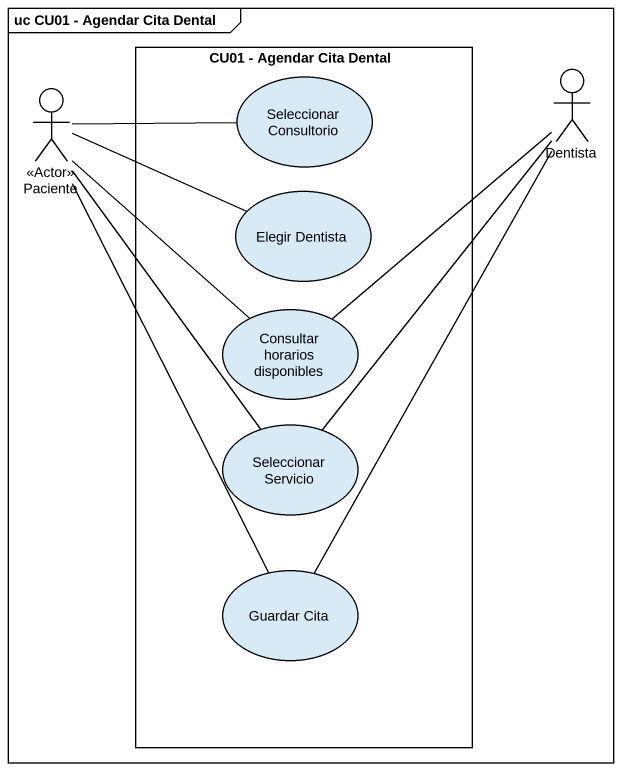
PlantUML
@startuml
mainframe uc CU01 - Agendar Cita Dental
actor Paciente <<Actor>>
rectangle "CU01 - Agendar Cita Dental" as CU01_Agendar_Cita_Dental {
  usecase "Seleccionar Consultorio" as Seleccionar_Consultorio
  usecase "Elegir Dentista" as Elegir_Dentista
  usecase "Consultar horarios disponibles" as Consultar_horarios
  usecase "Seleccionar Servicio" as Seleccionar_Servicio
  usecase "Guardar Cita" as Guardar_Cita
}
actor Dentista
Paciente -right- Seleccionar_Consultorio
Paciente -right- Elegir_Dentista
Paciente -- Consultar_horarios
Paciente -- Consultar_horarios
Paciente -- Seleccionar_Servicio
Paciente -- Guardar_Cita
Dentista -- Consultar_horarios
Dentista -- Seleccionar_Servicio
Dentista -- Guardar_Cita
@enduml
